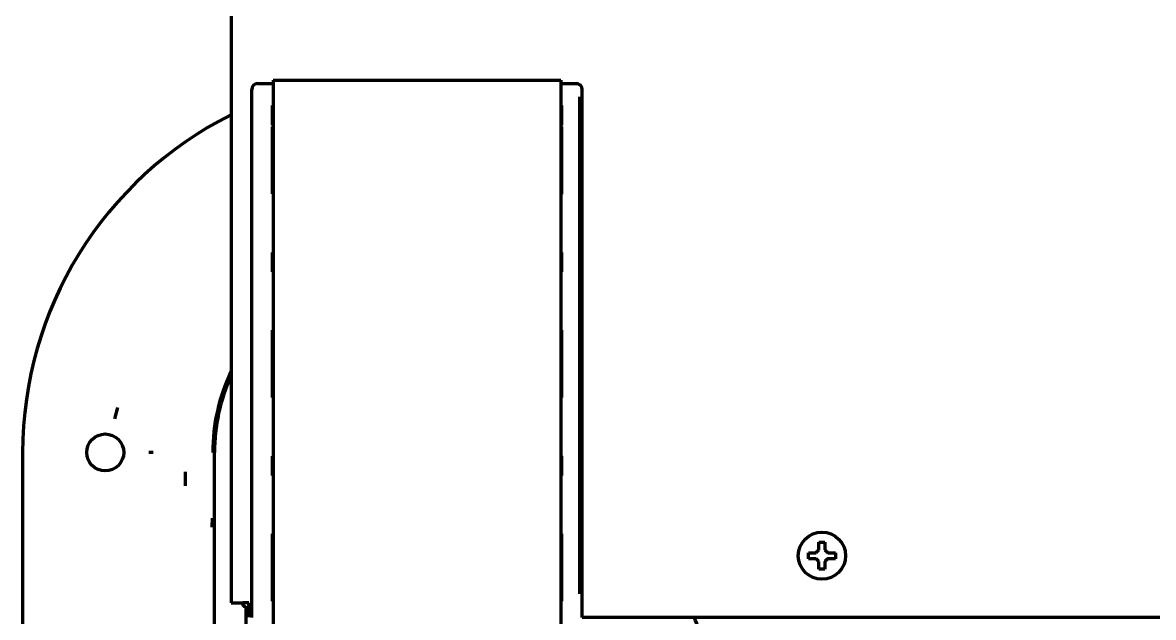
# Model space of a CAD drawing. Header units: inches. Extents: x -3022 to 7311, y 343 to 5680.
# Drawn here: x 2727.1 to 2918.7, y 521.4 to 622.2 of the extents above; entities that cross this region are included whole.
import ezdxf

# ---------------------------------------------------------------- set-up
doc = ezdxf.new("R2010")
doc.units = ezdxf.units.IN

msp = doc.modelspace()

# ---------------------------------------------------------------- linework, layer by layer
at = {"linetype": 'Continuous', "lineweight": 70}
for p, q in [((2762.42, 1097.87), (2762.42, 523.9)), ((2766.92, 611.9), (2769.54, 611.9)), ((2769.54, 612.5), (2769.54, 610.7)), ((2769.54, 612.5), (2818.29, 612.5)), ((2818.29, 612.5), (2818.29, 610.7)), ((2818.29, 611.9), (2820.92, 611.9)), ((2765.92, 525.45), (2765.92, 610.9)), ((2769.54, 610.7), (2769.54, 423.9)), ((2818.29, 610.7), (2818.29, 423.9)), ((2821.47, 609.67), (2821.47, 525.45)), ((2821.92, 525.45), (2821.92, 610.9)), ((2769.45, 604.87), (2769.45, 607.17)), ((2818.39, 607.17), (2818.39, 604.87)), ((2769.45, 604.87), (2769.54, 604.78)), ((2769.54, 604.87), (2769.45, 604.87)), ((2769.45, 594.06), (2769.45, 604.6)), ((2818.39, 604.87), (2818.29, 604.87)), ((2818.39, 604.87), (2818.33, 604.82)), ((2818.39, 604.6), (2818.39, 594.05)), ((2769.45, 580.88), (2769.45, 582.42)), ((2818.39, 582.42), (2818.39, 580.88)), ((2769.45, 559.55), (2769.45, 569.26)), ((2818.39, 569.26), (2818.39, 559.55)), ((2743.2, 557.01), (2742.67, 555.1)), ((2727.12, 549.4), (2727.12, 477.39)), ((2749.24, 549.4), (2748.48, 549.4)), ((2759.62, 516.4), (2759.62, 549.4)), ((2769.45, 546.38), (2769.45, 547.92)), ((2818.39, 547.92), (2818.39, 546.38)), ((2759.24, 538.24), (2759.19, 536.76)), ((2769.45, 525.05), (2769.45, 534.76)), ((2818.39, 534.76), (2818.39, 525.05)), ((2860.22, 531.9), (2860.22, 532.4)), ((2860.22, 531.4), (2860.22, 531.9)), ((2864.82, 532.4), (2864.82, 531.9)), ((2864.82, 531.9), (2864.82, 531.4)), ((2762.42, 523.9), (2764.42, 523.9)), ((2765.42, 523.9), (2764.42, 523.9)), ((2764.92, 523.17), (2764.92, 425.9)), ((2765.42, 523.47), (2765.42, 523.9)), ((2765.42, 523.47), (2765.42, 521.47)), ((2821.93, 521.47), (3654.42, 521.47))]:
    msp.add_line(p, q, dxfattribs=at)
for centre, radius in [((2741.12, 549.4), 3.13), ((2862.52, 531.9), 4)]:
    msp.add_circle(centre, radius, dxfattribs=at)
for centre, radius, start, end in [((2791.12, 549.4), 64, 116.6428, 180), ((2791.12, 549.4), 31.8, 154.5019, 180), ((2791.12, 549.4), 31.5, 155.6578, 180), ((2765.92, 524.9), 2, 210.0009, 255.5213), ((2828.47, 515.65), 13.69, 346.2213, 25.1489)]:
    msp.add_arc(centre, radius, start, end, dxfattribs=at)
for centre, major_axis in [((2766.92, 610.9), (-0.707, 0.707)), ((2820.92, 610.9), (0.707, 0.707))]:
    msp.add_ellipse(centre, major_axis=major_axis, ratio=0.999695, start_param=5.497939, end_param=7.068431, dxfattribs=at)
for points, knots in [([(2769.45, 607.17), (2769.45, 607.21), (2769.45, 607.26), (2769.45, 607.33), (2769.45, 607.35), (2769.45, 607.4), (2769.45, 607.42), (2769.45, 607.49), (2769.45, 607.53), (2769.45, 607.62), (2769.45, 607.66), (2769.45, 607.74), (2769.45, 607.78), (2769.45, 607.86), (2769.45, 607.9), (2769.45, 607.98), (2769.45, 608.03), (2769.45, 608.09), (2769.45, 608.13), (2769.45, 608.14), (2769.45, 608.16)], [0, 0, 0, 0, 0.125, 0.125, 0.1875, 0.1875, 0.25, 0.25, 0.375, 0.375, 0.5, 0.5, 0.625, 0.625, 0.75, 0.75, 0.875, 0.9375, 0.9375, 1, 1, 1, 1]), ([(2818.38, 608.16), (2818.38, 608.14), (2818.38, 608.13), (2818.38, 608.09), (2818.38, 608.03), (2818.38, 607.98), (2818.38, 607.9), (2818.38, 607.86), (2818.38, 607.78), (2818.38, 607.74), (2818.38, 607.66), (2818.38, 607.62), (2818.38, 607.53), (2818.38, 607.49), (2818.38, 607.42), (2818.38, 607.4), (2818.38, 607.35), (2818.38, 607.33), (2818.39, 607.26), (2818.39, 607.21), (2818.39, 607.17)], [0, 0, 0, 0, 0.0625, 0.0625, 0.125, 0.25, 0.25, 0.375, 0.375, 0.5, 0.5, 0.625, 0.625, 0.75, 0.75, 0.8125, 0.8125, 0.875, 0.875, 1, 1, 1, 1]), ([(2769.54, 604.32), (2769.52, 604.34), (2769.51, 604.36), (2769.5, 604.39), (2769.49, 604.4), (2769.48, 604.42), (2769.48, 604.44), (2769.47, 604.47), (2769.46, 604.5), (2769.45, 604.54), (2769.45, 604.55), (2769.45, 604.57), (2769.45, 604.59), (2769.45, 604.6)], [0, 0, 0, 0, 0.227402, 0.227402, 0.356168, 0.356168, 0.484934, 0.484934, 0.742467, 0.742467, 0.871234, 0.871234, 1, 1, 1, 1]), ([(2818.39, 604.6), (2818.39, 604.57), (2818.38, 604.52), (2818.37, 604.47), (2818.36, 604.44), (2818.35, 604.42), (2818.34, 604.4), (2818.34, 604.39), (2818.32, 604.36), (2818.31, 604.34), (2818.3, 604.32)], [0, 0, 0, 0, 0.253984, 0.507969, 0.507969, 0.634961, 0.634961, 0.761953, 0.761953, 1, 1, 1, 1]), ([(2769.45, 593.2), (2769.45, 593.21), (2769.45, 593.22), (2769.45, 593.23), (2769.45, 593.25), (2769.45, 593.31), (2769.45, 593.35), (2769.45, 593.42), (2769.45, 593.45), (2769.45, 593.5), (2769.45, 593.52), (2769.45, 593.55), (2769.45, 593.57), (2769.45, 593.62), (2769.45, 593.66), (2769.45, 593.73), (2769.45, 593.77), (2769.45, 593.85), (2769.45, 593.9), (2769.45, 593.98), (2769.45, 594.02), (2769.45, 594.06)], [0, 0, 0, 0, 0.03125, 0.03125, 0.0625, 0.125, 0.25, 0.25, 0.375, 0.375, 0.4375, 0.4375, 0.5, 0.5, 0.625, 0.625, 0.75, 0.75, 0.875, 0.875, 1, 1, 1, 1]), ([(2818.39, 594.05), (2818.39, 594.01), (2818.39, 593.97), (2818.38, 593.88), (2818.38, 593.84), (2818.38, 593.76), (2818.38, 593.72), (2818.38, 593.64), (2818.38, 593.61), (2818.38, 593.56), (2818.38, 593.54), (2818.38, 593.5), (2818.38, 593.49), (2818.38, 593.44), (2818.38, 593.4), (2818.38, 593.34), (2818.38, 593.29), (2818.38, 593.24), (2818.38, 593.22), (2818.38, 593.2), (2818.38, 593.19), (2818.38, 593.19)], [0, 0, 0, 0, 0.125, 0.125, 0.25, 0.25, 0.375, 0.375, 0.5, 0.5, 0.5625, 0.5625, 0.625, 0.625, 0.75, 0.75, 0.875, 0.9375, 0.96875, 0.96875, 1, 1, 1, 1]), ([(2769.54, 593.48), (2769.53, 593.46), (2769.52, 593.44), (2769.5, 593.41), (2769.5, 593.4), (2769.49, 593.38), (2769.48, 593.36), (2769.47, 593.33), (2769.46, 593.3), (2769.46, 593.27), (2769.46, 593.25), (2769.46, 593.23), (2769.45, 593.21), (2769.45, 593.2)], [0, 0, 0, 0, 0.206926, 0.206926, 0.339105, 0.339105, 0.471284, 0.471284, 0.735642, 0.735642, 0.867821, 0.867821, 1, 1, 1, 1]), ([(2769.45, 582.42), (2769.45, 582.47), (2769.45, 582.51), (2769.45, 582.59), (2769.45, 582.63), (2769.45, 582.71), (2769.45, 582.75), (2769.45, 582.83), (2769.45, 582.87), (2769.45, 582.92), (2769.45, 582.94), (2769.45, 582.97), (2769.45, 582.99), (2769.45, 583.04), (2769.45, 583.07), (2769.45, 583.13), (2769.45, 583.18), (2769.45, 583.23), (2769.45, 583.26), (2769.45, 583.27), (2769.45, 583.28), (2769.45, 583.29)], [0, 0, 0, 0, 0.125, 0.125, 0.25, 0.25, 0.375, 0.375, 0.5, 0.5, 0.5625, 0.5625, 0.625, 0.625, 0.75, 0.75, 0.875, 0.9375, 0.96875, 0.96875, 1, 1, 1, 1]), ([(2818.38, 583.29), (2818.38, 583.28), (2818.38, 583.27), (2818.38, 583.26), (2818.38, 583.23), (2818.38, 583.18), (2818.38, 583.13), (2818.38, 583.07), (2818.38, 583.04), (2818.38, 582.99), (2818.38, 582.97), (2818.38, 582.94), (2818.38, 582.92), (2818.38, 582.87), (2818.38, 582.83), (2818.38, 582.75), (2818.38, 582.71), (2818.38, 582.63), (2818.38, 582.59), (2818.39, 582.51), (2818.39, 582.47), (2818.39, 582.42)], [0, 0, 0, 0, 0.03125, 0.03125, 0.0625, 0.125, 0.25, 0.25, 0.375, 0.375, 0.4375, 0.4375, 0.5, 0.5, 0.625, 0.625, 0.75, 0.75, 0.875, 0.875, 1, 1, 1, 1]), ([(2769.45, 580.02), (2769.45, 580.03), (2769.45, 580.03), (2769.45, 580.05), (2769.45, 580.07), (2769.45, 580.13), (2769.45, 580.17), (2769.45, 580.24), (2769.45, 580.27), (2769.45, 580.32), (2769.45, 580.34), (2769.45, 580.37), (2769.45, 580.39), (2769.45, 580.44), (2769.45, 580.48), (2769.45, 580.55), (2769.45, 580.59), (2769.45, 580.67), (2769.45, 580.71), (2769.45, 580.8), (2769.45, 580.84), (2769.45, 580.88)], [0, 0, 0, 0, 0.03125, 0.03125, 0.0625, 0.125, 0.25, 0.25, 0.375, 0.375, 0.4375, 0.4375, 0.5, 0.5, 0.625, 0.625, 0.75, 0.75, 0.875, 0.875, 1, 1, 1, 1]), ([(2818.39, 580.88), (2818.39, 580.84), (2818.39, 580.8), (2818.38, 580.71), (2818.38, 580.67), (2818.38, 580.59), (2818.38, 580.55), (2818.38, 580.48), (2818.38, 580.44), (2818.38, 580.39), (2818.38, 580.37), (2818.38, 580.34), (2818.38, 580.32), (2818.38, 580.27), (2818.38, 580.24), (2818.38, 580.17), (2818.38, 580.13), (2818.38, 580.07), (2818.38, 580.05), (2818.38, 580.03), (2818.38, 580.03), (2818.38, 580.02)], [0, 0, 0, 0, 0.125, 0.125, 0.25, 0.25, 0.375, 0.375, 0.5, 0.5, 0.5625, 0.5625, 0.625, 0.625, 0.75, 0.75, 0.875, 0.9375, 0.96875, 0.96875, 1, 1, 1, 1]), ([(2769.45, 569.26), (2769.45, 569.3), (2769.45, 569.34), (2769.45, 569.42), (2769.45, 569.47), (2769.45, 569.55), (2769.45, 569.59), (2769.45, 569.66), (2769.45, 569.7), (2769.45, 569.75), (2769.45, 569.77), (2769.45, 569.8), (2769.45, 569.82), (2769.45, 569.87), (2769.45, 569.9), (2769.45, 569.97), (2769.45, 570.01), (2769.45, 570.07), (2769.45, 570.09), (2769.45, 570.1), (2769.45, 570.11), (2769.45, 570.12)], [0, 0, 0, 0, 0.125, 0.125, 0.25, 0.25, 0.375, 0.375, 0.5, 0.5, 0.5625, 0.5625, 0.625, 0.625, 0.75, 0.75, 0.875, 0.9375, 0.96875, 0.96875, 1, 1, 1, 1]), ([(2818.38, 570.12), (2818.38, 570.11), (2818.38, 570.1), (2818.38, 570.09), (2818.38, 570.07), (2818.38, 570.01), (2818.38, 569.97), (2818.38, 569.9), (2818.38, 569.87), (2818.38, 569.82), (2818.38, 569.8), (2818.38, 569.77), (2818.38, 569.75), (2818.38, 569.7), (2818.38, 569.66), (2818.38, 569.59), (2818.38, 569.55), (2818.38, 569.47), (2818.38, 569.42), (2818.39, 569.34), (2818.39, 569.3), (2818.39, 569.26)], [0, 0, 0, 0, 0.03125, 0.03125, 0.0625, 0.125, 0.25, 0.25, 0.375, 0.375, 0.4375, 0.4375, 0.5, 0.5, 0.625, 0.625, 0.75, 0.75, 0.875, 0.875, 1, 1, 1, 1]), ([(2769.45, 558.69), (2769.45, 558.69), (2769.45, 558.7), (2769.45, 558.72), (2769.45, 558.74), (2769.45, 558.79), (2769.45, 558.84), (2769.45, 558.9), (2769.45, 558.94), (2769.45, 558.99), (2769.45, 559), (2769.45, 559.04), (2769.45, 559.06), (2769.45, 559.11), (2769.45, 559.14), (2769.45, 559.22), (2769.45, 559.26), (2769.45, 559.34), (2769.45, 559.38), (2769.45, 559.47), (2769.45, 559.51), (2769.45, 559.55)], [0, 0, 0, 0, 0.03125, 0.03125, 0.0625, 0.125, 0.25, 0.25, 0.375, 0.375, 0.4375, 0.4375, 0.5, 0.5, 0.625, 0.625, 0.75, 0.75, 0.875, 0.875, 1, 1, 1, 1]), ([(2818.39, 559.55), (2818.39, 559.51), (2818.39, 559.47), (2818.38, 559.38), (2818.38, 559.34), (2818.38, 559.26), (2818.38, 559.22), (2818.38, 559.14), (2818.38, 559.11), (2818.38, 559.06), (2818.38, 559.04), (2818.38, 559), (2818.38, 558.99), (2818.38, 558.94), (2818.38, 558.9), (2818.38, 558.84), (2818.38, 558.79), (2818.38, 558.74), (2818.38, 558.72), (2818.38, 558.7), (2818.38, 558.69), (2818.38, 558.69)], [0, 0, 0, 0, 0.125, 0.125, 0.25, 0.25, 0.375, 0.375, 0.5, 0.5, 0.5625, 0.5625, 0.625, 0.625, 0.75, 0.75, 0.875, 0.9375, 0.96875, 0.96875, 1, 1, 1, 1]), ([(2769.45, 547.92), (2769.45, 547.97), (2769.45, 548.01), (2769.45, 548.09), (2769.45, 548.13), (2769.45, 548.21), (2769.45, 548.25), (2769.45, 548.33), (2769.45, 548.37), (2769.45, 548.42), (2769.45, 548.44), (2769.45, 548.47), (2769.45, 548.49), (2769.45, 548.54), (2769.45, 548.57), (2769.45, 548.63), (2769.45, 548.68), (2769.45, 548.73), (2769.45, 548.76), (2769.45, 548.77), (2769.45, 548.78), (2769.45, 548.79)], [0, 0, 0, 0, 0.125, 0.125, 0.25, 0.25, 0.375, 0.375, 0.5, 0.5, 0.5625, 0.5625, 0.625, 0.625, 0.75, 0.75, 0.875, 0.9375, 0.96875, 0.96875, 1, 1, 1, 1]), ([(2818.38, 548.79), (2818.38, 548.78), (2818.38, 548.77), (2818.38, 548.76), (2818.38, 548.73), (2818.38, 548.68), (2818.38, 548.63), (2818.38, 548.57), (2818.38, 548.54), (2818.38, 548.49), (2818.38, 548.47), (2818.38, 548.44), (2818.38, 548.42), (2818.38, 548.37), (2818.38, 548.33), (2818.38, 548.25), (2818.38, 548.21), (2818.38, 548.13), (2818.38, 548.09), (2818.39, 548.01), (2818.39, 547.97), (2818.39, 547.92)], [0, 0, 0, 0, 0.03125, 0.03125, 0.0625, 0.125, 0.25, 0.25, 0.375, 0.375, 0.4375, 0.4375, 0.5, 0.5, 0.625, 0.625, 0.75, 0.75, 0.875, 0.875, 1, 1, 1, 1]), ([(2754.72, 543.72), (2754.72, 543.91), (2754.71, 544.3), (2754.71, 544.7), (2754.7, 545.29), (2754.7, 545.69), (2754.7, 546.09)], [0, 0, 0, 0, 0.25, 0.5, 0.5, 1, 1, 1, 1]), ([(2769.45, 545.52), (2769.45, 545.53), (2769.45, 545.53), (2769.45, 545.55), (2769.45, 545.57), (2769.45, 545.63), (2769.45, 545.67), (2769.45, 545.74), (2769.45, 545.77), (2769.45, 545.82), (2769.45, 545.84), (2769.45, 545.87), (2769.45, 545.89), (2769.45, 545.94), (2769.45, 545.98), (2769.45, 546.05), (2769.45, 546.09), (2769.45, 546.17), (2769.45, 546.21), (2769.45, 546.3), (2769.45, 546.34), (2769.45, 546.38)], [0, 0, 0, 0, 0.03125, 0.03125, 0.0625, 0.125, 0.25, 0.25, 0.375, 0.375, 0.4375, 0.4375, 0.5, 0.5, 0.625, 0.625, 0.75, 0.75, 0.875, 0.875, 1, 1, 1, 1]), ([(2818.39, 546.38), (2818.39, 546.34), (2818.39, 546.3), (2818.38, 546.21), (2818.38, 546.17), (2818.38, 546.09), (2818.38, 546.05), (2818.38, 545.98), (2818.38, 545.94), (2818.38, 545.89), (2818.38, 545.87), (2818.38, 545.84), (2818.38, 545.82), (2818.38, 545.77), (2818.38, 545.74), (2818.38, 545.67), (2818.38, 545.63), (2818.38, 545.57), (2818.38, 545.55), (2818.38, 545.53), (2818.38, 545.53), (2818.38, 545.52)], [0, 0, 0, 0, 0.125, 0.125, 0.25, 0.25, 0.375, 0.375, 0.5, 0.5, 0.5625, 0.5625, 0.625, 0.625, 0.75, 0.75, 0.875, 0.9375, 0.96875, 0.96875, 1, 1, 1, 1]), ([(2769.45, 534.76), (2769.45, 534.8), (2769.45, 534.84), (2769.45, 534.92), (2769.45, 534.97), (2769.45, 535.05), (2769.45, 535.09), (2769.45, 535.16), (2769.45, 535.2), (2769.45, 535.25), (2769.45, 535.27), (2769.45, 535.3), (2769.45, 535.32), (2769.45, 535.37), (2769.45, 535.4), (2769.45, 535.47), (2769.45, 535.51), (2769.45, 535.57), (2769.45, 535.59), (2769.45, 535.6), (2769.45, 535.61), (2769.45, 535.62)], [0, 0, 0, 0, 0.125, 0.125, 0.25, 0.25, 0.375, 0.375, 0.5, 0.5, 0.5625, 0.5625, 0.625, 0.625, 0.75, 0.75, 0.875, 0.9375, 0.96875, 0.96875, 1, 1, 1, 1]), ([(2818.38, 535.62), (2818.38, 535.61), (2818.38, 535.6), (2818.38, 535.59), (2818.38, 535.57), (2818.38, 535.51), (2818.38, 535.47), (2818.38, 535.4), (2818.38, 535.37), (2818.38, 535.32), (2818.38, 535.3), (2818.38, 535.27), (2818.38, 535.25), (2818.38, 535.2), (2818.38, 535.16), (2818.38, 535.09), (2818.38, 535.05), (2818.38, 534.97), (2818.38, 534.92), (2818.39, 534.84), (2818.39, 534.8), (2818.39, 534.76)], [0, 0, 0, 0, 0.03125, 0.03125, 0.0625, 0.125, 0.25, 0.25, 0.375, 0.375, 0.4375, 0.4375, 0.5, 0.5, 0.625, 0.625, 0.75, 0.75, 0.875, 0.875, 1, 1, 1, 1]), ([(2863.02, 534.2), (2863.02, 534), (2863.02, 533.79), (2863.02, 533.47), (2863.02, 533.36), (2863.02, 533.13), (2863.02, 533.02), (2863.02, 532.9)], [0, 0, 0, 0, 0.5, 0.5, 0.75, 0.75, 1, 1, 1, 1]), ([(2860.22, 532.4), (2860.42, 532.4), (2860.63, 532.4), (2860.96, 532.4), (2861.07, 532.4), (2861.29, 532.4), (2861.4, 532.4), (2861.52, 532.4)], [0, 0, 0, 0, 0.5, 0.5, 0.75, 0.75, 1, 1, 1, 1]), ([(2862.02, 529.6), (2862.02, 529.81), (2862.02, 530.02), (2862.02, 530.34), (2862.02, 530.45), (2862.02, 530.67), (2862.02, 530.79), (2862.02, 530.9)], [0, 0, 0, 0, 0.5, 0.5, 0.75, 0.75, 1, 1, 1, 1]), ([(2864.82, 531.4), (2864.62, 531.4), (2864.41, 531.4), (2864.08, 531.4), (2863.97, 531.4), (2863.75, 531.4), (2863.63, 531.4), (2863.52, 531.4)], [0, 0, 0, 0, 0.5, 0.5, 0.75, 0.75, 1, 1, 1, 1]), ([(2765.92, 521.45), (2765.92, 521.76), (2765.92, 522.07), (2765.92, 522.71), (2765.92, 523.04), (2765.92, 523.54), (2765.92, 523.71), (2765.92, 523.97), (2765.92, 524.05), (2765.92, 524.23), (2765.92, 524.66), (2765.92, 525.1), (2765.92, 525.45)], [0, 0, 0, 0, 0.25, 0.25, 0.5, 0.5, 0.625, 0.625, 0.6875, 0.6875, 0.75, 1, 1, 1, 1]), ([(2769.45, 524.19), (2769.45, 524.19), (2769.45, 524.2), (2769.45, 524.22), (2769.45, 524.24), (2769.45, 524.29), (2769.45, 524.34), (2769.45, 524.4), (2769.45, 524.44), (2769.45, 524.49), (2769.45, 524.5), (2769.45, 524.54), (2769.45, 524.56), (2769.45, 524.61), (2769.45, 524.64), (2769.45, 524.72), (2769.45, 524.76), (2769.45, 524.84), (2769.45, 524.88), (2769.45, 524.97), (2769.45, 525.01), (2769.45, 525.05)], [0, 0, 0, 0, 0.03125, 0.03125, 0.0625, 0.125, 0.25, 0.25, 0.375, 0.375, 0.4375, 0.4375, 0.5, 0.5, 0.625, 0.625, 0.75, 0.75, 0.875, 0.875, 1, 1, 1, 1]), ([(2818.39, 525.05), (2818.39, 525.01), (2818.39, 524.97), (2818.38, 524.88), (2818.38, 524.84), (2818.38, 524.76), (2818.38, 524.72), (2818.38, 524.64), (2818.38, 524.61), (2818.38, 524.56), (2818.38, 524.54), (2818.38, 524.5), (2818.38, 524.49), (2818.38, 524.44), (2818.38, 524.4), (2818.38, 524.34), (2818.38, 524.29), (2818.38, 524.24), (2818.38, 524.22), (2818.38, 524.2), (2818.38, 524.19), (2818.38, 524.19)], [0, 0, 0, 0, 0.125, 0.125, 0.25, 0.25, 0.375, 0.375, 0.5, 0.5, 0.5625, 0.5625, 0.625, 0.625, 0.75, 0.75, 0.875, 0.9375, 0.96875, 0.96875, 1, 1, 1, 1]), ([(2821.92, 521.45), (2821.92, 521.76), (2821.92, 522.07), (2821.92, 522.71), (2821.92, 523.04), (2821.92, 523.54), (2821.92, 523.71), (2821.92, 523.97), (2821.92, 524.05), (2821.92, 524.23), (2821.92, 524.66), (2821.92, 525.1), (2821.92, 525.45)], [0, 0, 0, 0, 0.25, 0.25, 0.5, 0.5, 0.625, 0.625, 0.6875, 0.6875, 0.75, 1, 1, 1, 1])]:
    msp.add_open_spline(points, degree=3, knots=knots, dxfattribs=at)
for points in [[(2861.52, 532.4), (2861.54, 532.43), (2861.59, 532.47), (2861.66, 532.55), (2861.73, 532.62), (2861.8, 532.69), (2861.87, 532.76), (2861.95, 532.83), (2861.99, 532.88), (2862.02, 532.9)], [(2862.02, 532.9), (2862.02, 532.96), (2862.02, 533.07), (2862.02, 533.23), (2862.02, 533.39), (2862.02, 533.54), (2862.02, 533.69), (2862.02, 533.85), (2862.02, 534.02), (2862.02, 534.14), (2862.02, 534.2)], [(2862.02, 534.2), (2862.18, 534.2), (2862.52, 534.2), (2862.85, 534.2), (2863.02, 534.2)], [(2863.02, 532.9), (2863.04, 532.88), (2863.1, 532.83), (2863.17, 532.75), (2863.24, 532.68), (2863.31, 532.61), (2863.38, 532.54), (2863.45, 532.47), (2863.49, 532.43), (2863.52, 532.4)], [(2861.52, 531.4), (2861.46, 531.4), (2861.36, 531.4), (2861.19, 531.4), (2861.04, 531.4), (2860.88, 531.4), (2860.73, 531.4), (2860.57, 531.4), (2860.41, 531.4), (2860.28, 531.4), (2860.22, 531.4)], [(2862.02, 530.9), (2861.99, 530.93), (2861.94, 530.98), (2861.87, 531.05), (2861.8, 531.13), (2861.73, 531.2), (2861.66, 531.27), (2861.59, 531.33), (2861.54, 531.38), (2861.52, 531.4)], [(2863.52, 531.4), (2863.49, 531.38), (2863.45, 531.33), (2863.38, 531.26), (2863.3, 531.19), (2863.23, 531.12), (2863.16, 531.05), (2863.09, 530.97), (2863.04, 530.93), (2863.02, 530.9)], [(2863.02, 530.9), (2863.02, 530.85), (2863.02, 530.74), (2863.02, 530.58), (2863.02, 530.42), (2863.02, 530.27), (2863.02, 530.11), (2863.02, 529.96), (2863.02, 529.79), (2863.02, 529.67), (2863.02, 529.6)], [(2863.52, 532.4), (2863.57, 532.4), (2863.68, 532.4), (2863.84, 532.4), (2864, 532.4), (2864.16, 532.4), (2864.31, 532.4), (2864.46, 532.4), (2864.63, 532.4), (2864.75, 532.4), (2864.82, 532.4)], [(2863.02, 529.6), (2862.85, 529.6), (2862.52, 529.6), (2862.18, 529.6), (2862.02, 529.6)]]:
    msp.add_open_spline(points, degree=3, dxfattribs=at)

doc.saveas('drawing.dxf')
